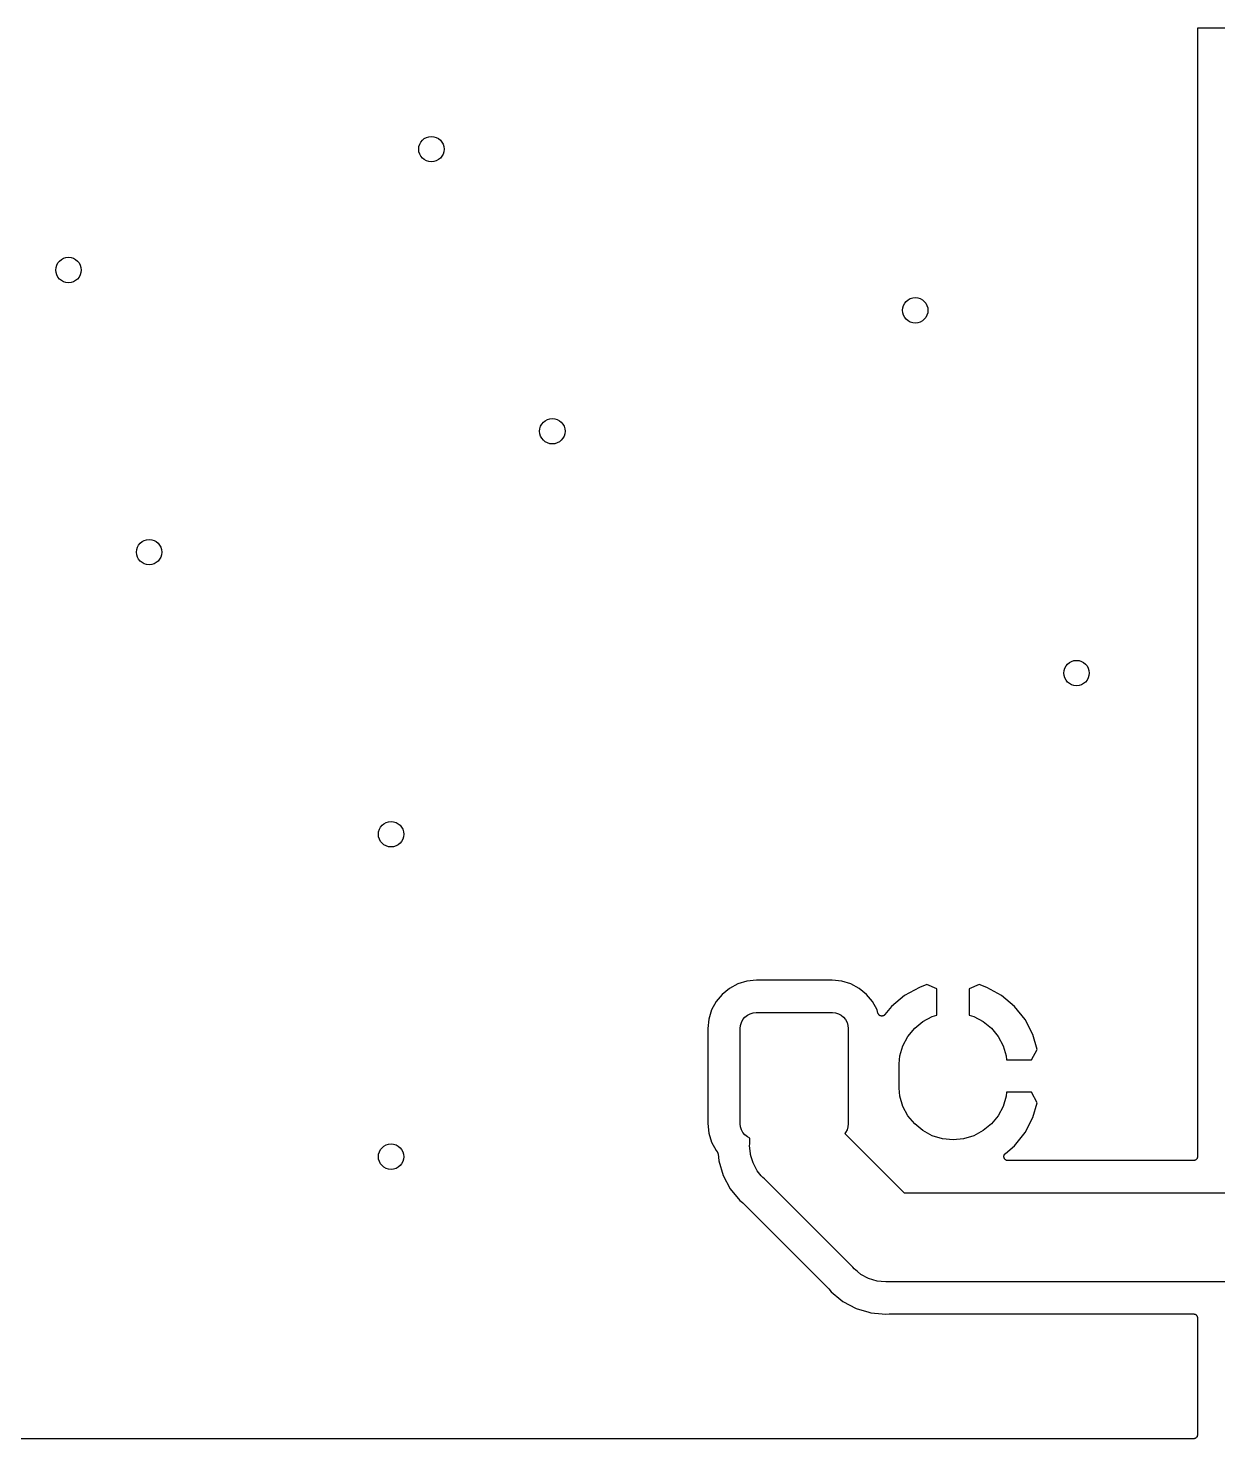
# Model space of a CAD drawing. Extents: x 1 to 139, y -76 to -1.
# Drawn here: x 85.73 to 104.46, y -75.56 to -53.34 of the extents above; entities that cross this region are included whole.
import ezdxf

# ---------------------------------------------------------------- set-up
doc = ezdxf.new("R2010")
doc.units = 0
doc.header["$MEASUREMENT"] = 0
doc.layers.add('BLACK', color=7, linetype='CONTINUOUS')

msp = doc.modelspace()

# ---------------------------------------------------------------- linework, layer by layer
at = {"layer": 'BLACK', "linetype": 'CONTINUOUS'}
for p, q in [((104.143, -53.34), (104.14, -53.3403)), ((104.14, -53.3403), (104.14, -53.3431)), ((104.14, -53.3431), (104.14, -71.1185)), ((133.114, -53.34), (104.143, -53.34)), ((96.899, -68.3974), (96.7675, -68.4677)), ((97.0416, -68.3542), (96.899, -68.3974)), ((97.1931, -68.3392), (97.0416, -68.3542)), ((98.3869, -68.3392), (97.1931, -68.3392)), ((98.5384, -68.3542), (98.3869, -68.3392)), ((98.681, -68.3974), (98.5384, -68.3542)), ((98.8125, -68.4677), (98.681, -68.3974)), ((99.7594, -68.4524), (99.5248, -68.581)), ((99.8795, -68.4071), (99.7594, -68.4524)), ((100.036, -68.4769), (99.8795, -68.4071)), ((100.701, -68.4071), (100.544, -68.4769)), ((100.821, -68.4524), (100.701, -68.4071)), ((101.055, -68.581), (100.821, -68.4524)), ((96.6523, -68.5623), (96.5577, -68.6775)), ((96.7675, -68.4677), (96.6523, -68.5623)), ((98.9277, -68.5623), (98.8125, -68.4677)), ((99.0223, -68.6775), (98.9277, -68.5623)), ((99.5248, -68.581), (99.3212, -68.7518)), ((100.036, -68.8888), (100.036, -68.4769)), ((100.544, -68.4769), (100.544, -68.8888)), ((101.259, -68.7518), (101.055, -68.581)), ((96.4874, -68.809), (96.4442, -68.9516)), ((96.5577, -68.6775), (96.4874, -68.809)), ((97.0132, -68.9232), (97.0511, -68.8921)), ((97.0511, -68.8921), (97.0943, -68.869)), ((97.0943, -68.869), (97.1412, -68.8548)), ((97.1412, -68.8548), (97.19, -68.85)), ((97.19, -68.85), (98.39, -68.85)), ((98.39, -68.85), (98.4388, -68.8548)), ((98.4388, -68.8548), (98.4857, -68.869)), ((98.4857, -68.869), (98.5289, -68.8921)), ((98.5289, -68.8921), (98.5668, -68.9232)), ((99.0926, -68.809), (99.0223, -68.6775)), ((99.1078, -68.859), (99.0926, -68.809)), ((99.1078, -68.8592), (99.1078, -68.859)), ((99.1079, -68.8594), (99.1078, -68.8592)), ((99.1102, -68.8649), (99.1079, -68.8594)), ((99.1125, -68.8705), (99.1102, -68.8649)), ((99.1126, -68.8707), (99.1125, -68.8705)), ((99.1127, -68.8709), (99.1126, -68.8707)), ((99.116, -68.8758), (99.1127, -68.8709)), ((99.1194, -68.8808), (99.116, -68.8758)), ((99.1195, -68.881), (99.1194, -68.8808)), ((99.1196, -68.8811), (99.1195, -68.881)), ((99.1239, -68.8854), (99.1196, -68.8811)), ((99.1281, -68.8896), (99.1239, -68.8854)), ((99.1283, -68.8897), (99.1281, -68.8896)), ((99.1284, -68.8898), (99.1283, -68.8897)), ((99.1334, -68.8932), (99.1284, -68.8898)), ((99.1384, -68.8965), (99.1334, -68.8932)), ((99.1386, -68.8966), (99.1384, -68.8965)), ((99.1388, -68.8967), (99.1386, -68.8966)), ((99.1443, -68.899), (99.1388, -68.8967)), ((99.198, -68.8968), (99.1925, -68.8991)), ((99.1982, -68.8967), (99.198, -68.8968)), ((99.1984, -68.8967), (99.1982, -68.8967)), ((99.2034, -68.8933), (99.1984, -68.8967)), ((99.2084, -68.89), (99.2034, -68.8933)), ((99.2085, -68.8899), (99.2084, -68.89)), ((99.2087, -68.8898), (99.2085, -68.8899)), ((99.2129, -68.8856), (99.2087, -68.8898)), ((99.2172, -68.8814), (99.2129, -68.8856)), ((99.2173, -68.8812), (99.2172, -68.8814)), ((99.2175, -68.8811), (99.2173, -68.8812)), ((99.218, -68.8804), (99.2175, -68.8811)), ((99.3212, -68.7518), (99.218, -68.8804)), ((99.9631, -68.9109), (100.036, -68.8888)), ((100.544, -68.8888), (100.617, -68.9109)), ((101.425, -68.959), (101.259, -68.7518)), ((96.4442, -68.9516), (96.4292, -69.1031)), ((96.4292, -69.1031), (96.4292, -70.5969)), ((96.94, -69.1), (96.9448, -69.0512)), ((96.94, -70.6), (96.94, -69.1)), ((96.9448, -69.0512), (96.959, -69.0043)), ((96.959, -69.0043), (96.9821, -68.9611)), ((96.9821, -68.9611), (97.0132, -68.9232)), ((98.5668, -68.9232), (98.5979, -68.9611)), ((98.5979, -68.9611), (98.621, -69.0043)), ((98.621, -69.0043), (98.6352, -69.0512)), ((98.6352, -69.0512), (98.64, -69.1)), ((98.64, -69.1), (98.64, -70.6)), ((99.1498, -68.9013), (99.1443, -68.899)), ((99.15, -68.9013), (99.1498, -68.9013)), ((99.1502, -68.9014), (99.15, -68.9013)), ((99.1561, -68.9026), (99.1502, -68.9014)), ((99.162, -68.9038), (99.1561, -68.9026)), ((99.1622, -68.9038), (99.162, -68.9038)), ((99.1624, -68.9038), (99.1622, -68.9038)), ((99.1684, -68.9038), (99.1624, -68.9038)), ((99.1744, -68.9038), (99.1684, -68.9038)), ((99.1746, -68.9038), (99.1744, -68.9038)), ((99.1748, -68.9038), (99.1746, -68.9038)), ((99.1807, -68.9026), (99.1748, -68.9038)), ((99.1865, -68.9015), (99.1807, -68.9026)), ((99.1867, -68.9014), (99.1865, -68.9015)), ((99.1869, -68.9014), (99.1867, -68.9014)), ((99.1925, -68.8991), (99.1869, -68.9014)), ((99.5798, -69.2255), (99.6861, -69.0961)), ((99.6861, -69.0961), (99.8155, -68.9898)), ((99.8155, -68.9898), (99.9631, -68.9109)), ((100.617, -68.9109), (100.765, -68.9898)), ((100.765, -68.9898), (100.894, -69.0961)), ((100.894, -69.0961), (101, -69.2255)), ((101.548, -69.1947), (101.425, -68.959)), ((99.5009, -69.3731), (99.5798, -69.2255)), ((101, -69.2255), (101.079, -69.3731)), ((101.617, -69.4309), (101.548, -69.1947)), ((99.44, -69.6583), (99.4523, -69.5334)), ((99.4523, -69.5334), (99.5009, -69.3731)), ((101.079, -69.3731), (101.128, -69.5334)), ((101.128, -69.5334), (101.134, -69.596)), ((101.528, -69.596), (101.617, -69.4309)), ((99.44, -70.0417), (99.44, -69.6583)), ((101.134, -69.596), (101.528, -69.596)), ((99.4523, -70.1666), (99.44, -70.0417)), ((99.5009, -70.3269), (99.4523, -70.1666)), ((101.128, -70.1666), (101.079, -70.3269)), ((101.134, -70.104), (101.128, -70.1666)), ((101.528, -70.104), (101.134, -70.104)), ((101.617, -70.2691), (101.528, -70.104)), ((99.5798, -70.4745), (99.5009, -70.3269)), ((101.079, -70.3269), (101, -70.4745)), ((101.548, -70.5053), (101.617, -70.2691)), ((96.4292, -70.5969), (96.4442, -70.7484)), ((96.9448, -70.6488), (96.94, -70.6)), ((96.959, -70.6957), (96.9448, -70.6488)), ((98.6352, -70.6488), (98.621, -70.6957)), ((98.64, -70.6), (98.6352, -70.6488)), ((99.6861, -70.6039), (99.5798, -70.4745)), ((99.8155, -70.7102), (99.6861, -70.6039)), ((100.894, -70.6039), (100.765, -70.7102)), ((101, -70.4745), (100.894, -70.6039)), ((101.425, -70.741), (101.548, -70.5053)), ((96.4442, -70.7484), (96.4874, -70.891)), ((96.4874, -70.891), (96.5577, -71.0225)), ((96.9821, -70.7389), (96.959, -70.6957)), ((97.0132, -70.7768), (96.9821, -70.7389)), ((97.0511, -70.8079), (97.0132, -70.7768)), ((97.09, -70.8287), (97.0511, -70.8079)), ((97.09, -70.9156), (97.09, -70.8287)), ((98.5979, -70.7389), (98.5848, -70.7548)), ((98.5848, -70.7548), (99.5199, -71.69)), ((98.621, -70.6957), (98.5979, -70.7389)), ((99.9631, -70.7891), (99.8155, -70.7102)), ((100.123, -70.8377), (99.9631, -70.7891)), ((100.29, -70.8541), (100.123, -70.8377)), ((100.457, -70.8377), (100.29, -70.8541)), ((100.617, -70.7891), (100.457, -70.8377)), ((100.765, -70.7102), (100.617, -70.7891)), ((101.259, -70.9482), (101.425, -70.741)), ((96.5577, -71.0225), (96.5746, -71.043)), ((96.5746, -71.043), (96.5751, -71.0437)), ((96.5751, -71.0437), (96.5783, -71.0486)), ((96.5783, -71.0486), (96.5815, -71.0535)), ((96.5815, -71.0535), (96.5817, -71.0538)), ((96.5817, -71.0538), (96.5819, -71.0541)), ((96.5819, -71.0541), (96.584, -71.0595)), ((96.584, -71.0595), (96.5863, -71.0649)), ((96.5863, -71.0649), (96.5863, -71.0653)), ((96.5863, -71.0653), (96.5865, -71.0656)), ((96.5865, -71.0656), (96.5875, -71.0714)), ((96.5875, -71.0714), (96.5887, -71.0771)), ((96.5887, -71.0771), (96.5995, -71.1868)), ((97.0866, -70.95), (97.09, -70.9156)), ((97.0986, -71.0719), (97.0866, -70.95)), ((97.1001, -71.0872), (97.0986, -71.0719)), ((97.1104, -71.1211), (97.1001, -71.0872)), ((101.091, -71.1127), (101.092, -71.1092)), ((101.091, -71.1154), (101.091, -71.1127)), ((101.091, -71.1181), (101.091, -71.1154)), ((101.091, -71.1216), (101.091, -71.1181)), ((101.092, -71.1057), (101.093, -71.1032)), ((101.092, -71.1092), (101.092, -71.1057)), ((101.093, -71.1032), (101.094, -71.1006)), ((101.094, -71.1006), (101.095, -71.0973)), ((101.095, -71.0973), (101.096, -71.0939)), ((101.096, -71.0939), (101.097, -71.0915)), ((101.097, -71.0915), (101.098, -71.0891)), ((101.098, -71.0891), (101.1, -71.0861)), ((101.1, -71.0861), (101.102, -71.083)), ((101.102, -71.083), (101.104, -71.0809)), ((101.104, -71.0809), (101.105, -71.0787)), ((101.105, -71.0787), (101.108, -71.0762)), ((101.108, -71.0762), (101.11, -71.0734)), ((101.11, -71.0734), (101.112, -71.0718)), ((101.112, -71.0718), (101.114, -71.0698)), ((101.114, -71.0698), (101.259, -70.9482)), ((104.14, -71.1194), (104.139, -71.1254)), ((104.14, -71.1185), (104.14, -71.1189)), ((104.14, -71.1189), (104.14, -71.1189)), ((104.14, -71.1189), (104.14, -71.119)), ((104.14, -71.119), (104.14, -71.1194)), ((96.5995, -71.1868), (96.6686, -71.4145)), ((97.1402, -71.2192), (97.1104, -71.1211)), ((97.2052, -71.3408), (97.1402, -71.2192)), ((97.2706, -71.4205), (97.2052, -71.3408)), ((101.091, -71.1251), (101.091, -71.1216)), ((101.092, -71.1277), (101.091, -71.1251)), ((101.092, -71.1304), (101.092, -71.1277)), ((101.093, -71.1338), (101.092, -71.1304)), ((101.094, -71.1373), (101.093, -71.1338)), ((101.095, -71.1397), (101.094, -71.1373)), ((101.096, -71.1423), (101.095, -71.1397)), ((101.097, -71.1454), (101.096, -71.1423)), ((101.099, -71.1487), (101.097, -71.1454)), ((101.1, -71.1509), (101.099, -71.1487)), ((101.101, -71.1533), (101.1, -71.1509)), ((101.104, -71.156), (101.101, -71.1533)), ((101.106, -71.159), (101.104, -71.156)), ((101.107, -71.1608), (101.106, -71.159)), ((101.109, -71.1629), (101.107, -71.1608)), ((101.112, -71.1652), (101.109, -71.1629)), ((101.114, -71.1677), (101.112, -71.1652)), ((101.117, -71.1692), (101.114, -71.1677)), ((101.119, -71.1709), (101.117, -71.1692)), ((101.122, -71.1726), (101.119, -71.1709)), ((101.125, -71.1746), (101.122, -71.1726)), ((101.127, -71.1756), (101.125, -71.1746)), ((101.129, -71.1769), (101.127, -71.1756)), ((101.133, -71.1779), (101.129, -71.1769)), ((101.136, -71.1793), (101.133, -71.1779)), ((101.139, -71.1798), (101.136, -71.1793)), ((101.141, -71.1806), (101.139, -71.1798)), ((101.145, -71.181), (101.141, -71.1806)), ((101.148, -71.1817), (101.145, -71.181)), ((101.151, -71.1817), (101.148, -71.1817)), ((101.154, -71.182), (101.151, -71.1817)), ((101.155, -71.182), (101.154, -71.182)), ((104.076, -71.182), (101.155, -71.182)), ((104.083, -71.1814), (104.076, -71.182)), ((104.088, -71.1809), (104.083, -71.1814)), ((104.089, -71.1808), (104.088, -71.1809)), ((104.095, -71.179), (104.089, -71.1808)), ((104.089, -71.1808), (104.089, -71.1808)), ((104.1, -71.1774), (104.095, -71.179)), ((104.101, -71.1772), (104.1, -71.1773)), ((104.1, -71.1773), (104.1, -71.1774)), ((104.106, -71.1744), (104.101, -71.1772)), ((104.111, -71.1716), (104.106, -71.1744)), ((104.112, -71.1714), (104.111, -71.1715)), ((104.111, -71.1715), (104.111, -71.1716)), ((104.116, -71.1677), (104.112, -71.1714)), ((104.121, -71.1639), (104.116, -71.1677)), ((104.125, -71.159), (104.121, -71.1636)), ((104.121, -71.1636), (104.121, -71.1637)), ((104.121, -71.1637), (104.121, -71.1639)), ((104.129, -71.1544), (104.125, -71.159)), ((104.132, -71.1487), (104.129, -71.154)), ((104.129, -71.154), (104.129, -71.1542)), ((104.129, -71.1542), (104.129, -71.1544)), ((104.135, -71.1435), (104.132, -71.1487)), ((104.137, -71.1374), (104.135, -71.1431)), ((104.135, -71.1431), (104.135, -71.1433)), ((104.135, -71.1433), (104.135, -71.1435)), ((104.139, -71.1317), (104.137, -71.1374)), ((104.139, -71.1254), (104.139, -71.1313)), ((104.139, -71.1313), (104.139, -71.1315)), ((104.139, -71.1315), (104.139, -71.1317)), ((96.6686, -71.4145), (96.7807, -71.6244)), ((97.2926, -71.4474), (97.2706, -71.4205)), ((97.3193, -71.4693), (97.2926, -71.4474)), ((98.7107, -72.8607), (97.3193, -71.4693)), ((96.7807, -71.6244), (96.9317, -71.8083)), ((99.5199, -71.69), (105.505, -71.69)), ((96.9317, -71.8083), (96.9754, -71.8442)), ((96.9754, -71.8442), (96.976, -71.8447)), ((96.976, -71.8447), (96.9779, -71.8467)), ((96.9779, -71.8467), (96.98, -71.8484)), ((96.98, -71.8484), (98.3316, -73.2)), ((98.7326, -72.8874), (98.7107, -72.8607)), ((98.7593, -72.9093), (98.7326, -72.8874)), ((98.7853, -72.9306), (98.7593, -72.9093)), ((98.7593, -72.9093), (98.7593, -72.9093)), ((98.8392, -72.9748), (98.7853, -72.9306)), ((98.9608, -73.0398), (98.8392, -72.9748)), ((99.0928, -73.0799), (98.9608, -73.0398)), ((99.1604, -73.0865), (99.0928, -73.0799)), ((99.23, -73.0934), (99.1604, -73.0865)), ((99.2644, -73.09), (99.23, -73.0934)), ((105.505, -73.09), (99.2644, -73.09)), ((98.3316, -73.2), (98.3323, -73.2006)), ((98.3323, -73.2006), (98.3339, -73.2027)), ((98.3339, -73.2027), (98.3358, -73.2046)), ((98.3358, -73.2046), (98.3717, -73.2483)), ((98.3717, -73.2483), (98.5241, -73.3734)), ((98.5241, -73.3734), (98.5556, -73.3993)), ((98.5556, -73.3993), (98.7655, -73.5114)), ((98.7655, -73.5114), (98.9649, -73.5719)), ((98.9649, -73.5719), (98.9932, -73.5805)), ((98.9932, -73.5805), (99.1738, -73.5983)), ((99.1738, -73.5983), (99.1738, -73.5983)), ((99.1738, -73.5983), (99.23, -73.6038)), ((99.23, -73.6038), (99.2862, -73.5983)), ((99.2862, -73.5983), (99.2871, -73.5982)), ((99.2871, -73.5982), (99.2898, -73.5983)), ((99.2898, -73.5983), (99.2925, -73.598)), ((99.2925, -73.598), (104.076, -73.598)), ((104.076, -73.598), (104.077, -73.598)), ((104.077, -73.598), (104.077, -73.598)), ((104.077, -73.598), (104.077, -73.598)), ((104.077, -73.598), (104.077, -73.598)), ((104.077, -73.598), (104.083, -73.5987)), ((104.083, -73.5987), (104.089, -73.5993)), ((104.089, -73.5993), (104.089, -73.5994)), ((104.089, -73.5994), (104.09, -73.5994)), ((104.09, -73.5994), (104.095, -73.6012)), ((104.095, -73.6012), (104.101, -73.603)), ((104.101, -73.603), (104.101, -73.6031)), ((104.101, -73.6031), (104.102, -73.6031)), ((104.102, -73.6031), (104.107, -73.606)), ((104.107, -73.606), (104.112, -73.6089)), ((104.112, -73.6089), (104.112, -73.609)), ((104.112, -73.609), (104.112, -73.6091)), ((104.112, -73.6091), (104.117, -73.6129)), ((104.117, -73.6129), (104.122, -73.6168)), ((104.122, -73.6168), (104.122, -73.6169)), ((104.122, -73.6169), (104.122, -73.6171)), ((104.122, -73.6171), (104.126, -73.6218)), ((104.126, -73.6218), (104.129, -73.6264)), ((104.129, -73.6264), (104.129, -73.6266)), ((104.129, -73.6266), (104.13, -73.6267)), ((104.13, -73.6267), (104.132, -73.6321)), ((104.132, -73.6321), (104.135, -73.6373)), ((104.135, -73.6373), (104.135, -73.6375)), ((104.135, -73.6375), (104.135, -73.6377)), ((104.135, -73.6377), (104.137, -73.6434)), ((104.137, -73.6434), (104.139, -73.6492)), ((104.139, -73.6492), (104.139, -73.6494)), ((104.139, -73.6494), (104.139, -73.6496)), ((104.139, -73.6496), (104.139, -73.6555)), ((104.139, -73.6555), (104.14, -73.6615)), ((104.14, -73.6615), (104.14, -75.5015)), ((104.083, -75.5644), (104.076, -75.565)), ((104.088, -75.5639), (104.083, -75.5644)), ((104.089, -75.5638), (104.088, -75.5639)), ((104.095, -75.562), (104.089, -75.5638)), ((104.089, -75.5638), (104.089, -75.5638)), ((104.1, -75.5604), (104.095, -75.562)), ((104.101, -75.5602), (104.1, -75.5603)), ((104.1, -75.5603), (104.1, -75.5604)), ((104.106, -75.5574), (104.101, -75.5602)), ((104.111, -75.5546), (104.106, -75.5574)), ((104.112, -75.5544), (104.111, -75.5545)), ((104.111, -75.5545), (104.111, -75.5546)), ((104.116, -75.5507), (104.112, -75.5544)), ((104.121, -75.5469), (104.116, -75.5507)), ((104.125, -75.542), (104.121, -75.5466)), ((104.121, -75.5466), (104.121, -75.5467)), ((104.121, -75.5467), (104.121, -75.5469)), ((104.129, -75.5374), (104.125, -75.542)), ((104.132, -75.5318), (104.129, -75.537)), ((104.129, -75.537), (104.129, -75.5372)), ((104.129, -75.5372), (104.129, -75.5374)), ((104.135, -75.5265), (104.132, -75.5318)), ((104.137, -75.5204), (104.135, -75.5261)), ((104.135, -75.5261), (104.135, -75.5263)), ((104.135, -75.5263), (104.135, -75.5265)), ((104.139, -75.5147), (104.137, -75.5204)), ((104.14, -75.5024), (104.139, -75.5084)), ((104.139, -75.5084), (104.139, -75.5143)), ((104.139, -75.5143), (104.139, -75.5145)), ((104.139, -75.5145), (104.139, -75.5147)), ((104.14, -75.5015), (104.14, -75.5019)), ((104.14, -75.5019), (104.14, -75.5019)), ((104.14, -75.5019), (104.14, -75.502)), ((104.14, -75.502), (104.14, -75.5024)), ((104.076, -75.565), (6.16231, -75.565))]:
    msp.add_line(p, q, dxfattribs=at)
at = {"layer": 'BLACK'}
for centre in [(92.075, -55.245), (86.36, -57.15), (99.695, -57.785), (93.98, -59.69), (87.63, -61.595), (102.235, -63.5), (91.44, -66.04), (91.44, -71.12)]:
    msp.add_circle(centre, 0.2, dxfattribs=at)

doc.saveas('drawing.dxf')
